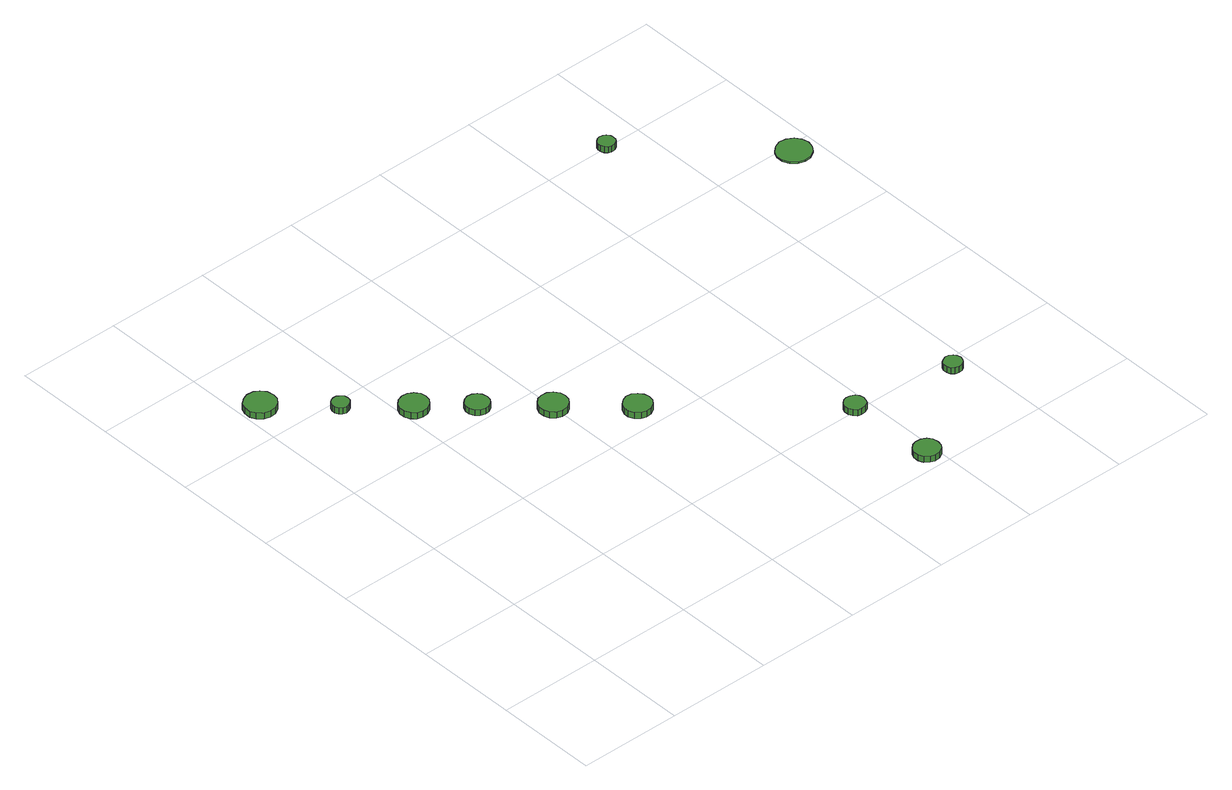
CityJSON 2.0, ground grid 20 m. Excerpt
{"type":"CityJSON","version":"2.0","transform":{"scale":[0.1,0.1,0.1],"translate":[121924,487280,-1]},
"CityObjects":{
"tree1":{"type":"SolitaryVegetationObject","attributes":{"function":"something"},"geometry":[{"type":"MultiSurface","lod":"1","boundaries":[[[0,1,2,3,4,5,6,7,8,9,10,11,12,13,14]],[[15,16,17,18,19,20,21,22,23,24,25,26,27,28,29]],[[0,29,28,1]],[[1,28,27,2]],[[2,27,26,3]],[[3,26,25,4]],[[4,25,24,5]],[[5,24,23,6]],[[6,23,22,7]],[[7,22,21,8]],[[8,21,20,9]],[[9,20,19,10]],[[10,19,18,11]],[[11,18,17,12]],[[12,17,16,13]],[[13,16,15,14]],[[14,15,29,0]]]}]},
"tree2":{"type":"SolitaryVegetationObject","attributes":{"function":"something"},"geometry":[{"type":"MultiSurface","lod":"1","boundaries":[[[30,31,32,33,34,35,36,37,38,39,40,41,42,43,44]],[[45,46,47,48,49,50,51,52,53,54,55,56,57,58,59]],[[30,59,58,31]],[[31,58,57,32]],[[32,57,56,33]],[[33,56,55,34]],[[34,55,54,35]],[[35,54,53,36]],[[36,53,52,37]],[[37,52,51,38]],[[38,51,50,39]],[[39,50,49,40]],[[40,49,48,41]],[[41,48,47,42]],[[42,47,46,43]],[[43,46,45,44]],[[44,45,59,30]]]}]},
"tree3":{"type":"SolitaryVegetationObject","attributes":{"function":"something"},"geometry":[{"type":"MultiSurface","lod":"1","boundaries":[[[60,61,62,63,64,65,66,67,68,69,70,71,72,73,74]],[[75,76,77,78,79,80,81,82,83,84,85,86,87,88,89]],[[60,89,88,61]],[[61,88,87,62]],[[62,87,86,63]],[[63,86,85,64]],[[64,85,84,65]],[[65,84,83,66]],[[66,83,82,67]],[[67,82,81,68]],[[68,81,80,69]],[[69,80,79,70]],[[70,79,78,71]],[[71,78,77,72]],[[72,77,76,73]],[[73,76,75,74]],[[74,75,89,60]]]}]},
"tree4":{"type":"SolitaryVegetationObject","attributes":{"function":"something"},"geometry":[{"type":"MultiSurface","lod":"1","boundaries":[[[90,91,92,93,94,95,96,97,98,99,100,101,102,103,104]],[[105,106,107,108,109,110,111,112,113,114,115,116,117,118,119]],[[90,119,118,91]],[[91,118,117,92]],[[92,117,116,93]],[[93,116,115,94]],[[94,115,114,95]],[[95,114,113,96]],[[96,113,112,97]],[[97,112,111,98]],[[98,111,110,99]],[[99,110,109,100]],[[100,109,108,101]],[[101,108,107,102]],[[102,107,106,103]],[[103,106,105,104]],[[104,105,119,90]]]}]},
"tree5":{"type":"SolitaryVegetationObject","attributes":{"function":"something"},"geometry":[{"type":"MultiSurface","lod":"1","boundaries":[[[120,121,122,123,124,125,126,127,128,129,130,131,132,133,134]],[[135,136,137,138,139,140,141,142,143,144,145,146,147,148,149]],[[120,149,148,121]],[[121,148,147,122]],[[122,147,146,123]],[[123,146,145,124]],[[124,145,144,125]],[[125,144,143,126]],[[126,143,142,127]],[[127,142,141,128]],[[128,141,140,129]],[[129,140,139,130]],[[130,139,138,131]],[[131,138,137,132]],[[132,137,136,133]],[[133,136,135,134]],[[134,135,149,120]]]}]},
"tree6":{"type":"SolitaryVegetationObject","attributes":{"function":"something"},"geometry":[{"type":"MultiSurface","lod":"1","boundaries":[[[150,151,152,153,154,155,156,157,158,159,160,161,162,163,164]],[[165,166,167,168,169,170,171,172,173,174,175,176,177,178,179]],[[150,179,178,151]],[[151,178,177,152]],[[152,177,176,153]],[[153,176,175,154]],[[154,175,174,155]],[[155,174,173,156]],[[156,173,172,157]],[[157,172,171,158]],[[158,171,170,159]],[[159,170,169,160]],[[160,169,168,161]],[[161,168,167,162]],[[162,167,166,163]],[[163,166,165,164]],[[164,165,179,150]]]}]},
"tree7":{"type":"SolitaryVegetationObject","attributes":{"function":"something"},"geometry":[{"type":"MultiSurface","lod":"1","boundaries":[[[180,181,182,183,184,185,186,187,188,189,190,191,192,193,194]],[[195,196,197,198,199,200,201,202,203,204,205,206,207,208,209]],[[180,209,208,181]],[[181,208,207,182]],[[182,207,206,183]],[[183,206,205,184]],[[184,205,204,185]],[[185,204,203,186]],[[186,203,202,187]],[[187,202,201,188]],[[188,201,200,189]],[[189,200,199,190]],[[190,199,198,191]],[[191,198,197,192]],[[192,197,196,193]],[[193,196,195,194]],[[194,195,209,180]]]}]},
"tree8":{"type":"SolitaryVegetationObject","attributes":{"function":"something"},"geometry":[{"type":"MultiSurface","lod":"1","boundaries":[[[210,211,212,213,214,215,216,217,218,219,220,221,222,223,224]],[[225,226,227,228,229,230,231,232,233,234,235,236,237,238,239]],[[210,239,238,211]],[[211,238,237,212]],[[212,237,236,213]],[[213,236,235,214]],[[214,235,234,215]],[[215,234,233,216]],[[216,233,232,217]],[[217,232,231,218]],[[218,231,230,219]],[[219,230,229,220]],[[220,229,228,221]],[[221,228,227,222]],[[222,227,226,223]],[[223,226,225,224]],[[224,225,239,210]]]}]},
"tree9":{"type":"SolitaryVegetationObject","attributes":{"function":"something"},"geometry":[{"type":"MultiSurface","lod":"1","boundaries":[[[240,241,242,243,244,245,246,247,248,249,250,251,252,253,254]],[[255,256,257,258,259,260,261,262,263,264,265,266,267,268,269]],[[240,269,268,241]],[[241,268,267,242]],[[242,267,266,243]],[[243,266,265,244]],[[244,265,264,245]],[[245,264,263,246]],[[246,263,262,247]],[[247,262,261,248]],[[248,261,260,249]],[[249,260,259,250]],[[250,259,258,251]],[[251,258,257,252]],[[252,257,256,253]],[[253,256,255,254]],[[254,255,269,240]]]}]},
"tree10":{"type":"SolitaryVegetationObject","attributes":{"function":"something"},"geometry":[{"type":"MultiSurface","lod":"1","boundaries":[[[270,271,272,273,274,275,276,277,278,279,280,281,282,283,284]],[[285,286,287,288,289,290,291,292,293,294,295,296,297,298,299]],[[270,299,298,271]],[[271,298,297,272]],[[272,297,296,273]],[[273,296,295,274]],[[274,295,294,275]],[[275,294,293,276]],[[276,293,292,277]],[[277,292,291,278]],[[278,291,290,279]],[[279,290,289,280]],[[280,289,288,281]],[[281,288,287,282]],[[282,287,286,283]],[[283,286,285,284]],[[284,285,299,270]]]}]},
"tree11":{"type":"SolitaryVegetationObject","attributes":{"function":"something"},"geometry":[{"type":"MultiSurface","lod":"1","boundaries":[[[300,301,302,303,304,305,306,307,308,309,310,311,312,313,314]],[[315,316,317,318,319,320,321,322,323,324,325,326,327,328,329]],[[300,329,328,301]],[[301,328,327,302]],[[302,327,326,303]],[[303,326,325,304]],[[304,325,324,305]],[[305,324,323,306]],[[306,323,322,307]],[[307,322,321,308]],[[308,321,320,309]],[[309,320,319,310]],[[310,319,318,311]],[[311,318,317,312]],[[312,317,316,313]],[[313,316,315,314]],[[314,315,329,300]]]}]}
},
"vertices":[
[60,867,28],[58,880,28],[50,890,28],[40,896,28],[27,897,28],[16,893,28],[6,885,28],[1,874,28],[1,861,28],[6,850,28],[16,842,28],[27,838,28],[40,839,28],[50,845,28],[58,855,28],[58,855,15],[50,845,15],[40,839,15],[27,838,15],[16,842,15],[6,850,15],[1,861,15],[1,874,15],[6,885,15],[16,893,15],[27,897,15],[40,896,15],[50,890,15],[58,880,15],[60,867,15],
[148,779,27],[147,786,27],[142,791,27],[136,795,27],[130,795,27],[123,793,27],[118,789,27],[115,782,27],[115,775,27],[118,769,27],[123,764,27],[130,762,27],[136,763,27],[142,767,27],[147,772,27],[147,772,14],[142,767,14],[136,763,14],[130,762,14],[123,764,14],[118,769,14],[115,775,14],[115,782,14],[118,789,14],[123,793,14],[130,795,14],[136,795,14],[142,791,14],[147,786,14],[148,779,14],
[247,694,28],[245,705,28],[238,714,28],[228,720,28],[217,721,28],[206,717,28],[198,710,28],[193,699,28],[193,688,28],[198,678,28],[206,670,28],[217,667,28],[228,668,28],[238,674,28],[245,683,28],[245,683,15],[238,674,15],[228,668,15],[217,667,15],[206,670,15],[198,678,15],[193,688,15],[193,699,15],[198,710,15],[206,717,15],[217,721,15],[228,720,15],[238,714,15],[245,705,15],[247,694,15],
[324,626,26],[322,636,26],[317,643,26],[309,648,26],[300,649,26],[291,646,26],[284,640,26],[280,631,26],[280,622,26],[284,613,26],[291,607,26],[300,604,26],[309,605,26],[317,610,26],[322,617,26],[322,617,14],[317,610,14],[309,605,14],[300,604,14],[291,607,14],[284,613,14],[280,622,14],[280,631,14],[284,640,14],[291,646,14],[300,649,14],[309,648,14],[317,643,14],[322,636,14],[324,626,14],
[422,540,27],[420,551,27],[413,560,27],[404,566,27],[392,567,27],[382,564,27],[373,556,27],[369,546,27],[369,535,27],[373,524,27],[382,517,27],[392,513,27],[404,514,27],[413,520,27],[420,529,27],[420,529,14],[413,520,14],[404,514,14],[392,513,14],[382,517,14],[373,524,14],[369,535,14],[369,546,14],[373,556,14],[382,564,14],[392,567,14],[404,566,14],[413,560,14],[420,551,14],[422,540,14],
[525,445,26],[523,455,26],[516,464,26],[507,470,26],[496,471,26],[486,467,26],[478,460,26],[473,450,26],[473,439,26],[478,430,26],[486,422,26],[496,419,26],[507,420,26],[516,425,26],[523,434,26],[523,434,13],[516,425,13],[507,420,13],[496,419,13],[486,422,13],[478,430,13],[473,439,13],[473,450,13],[478,460,13],[486,467,13],[496,471,13],[507,470,13],[516,464,13],[523,455,13],[525,445,13],
[803,32,26],[801,43,26],[795,51,26],[786,56,26],[775,57,26],[766,54,26],[758,47,26],[754,38,26],[754,27,26],[758,18,26],[766,11,26],[775,8,26],[786,9,26],[795,14,26],[801,22,26],[801,22,14],[795,14,14],[786,9,14],[775,8,14],[766,11,14],[758,18,14],[754,27,14],[754,38,14],[758,47,14],[766,54,14],[775,57,14],[786,56,14],[795,51,14],[801,43,14],[803,32,14],
[788,201,28],[786,209,28],[782,215,28],[774,219,28],[766,220,28],[758,218,28],[752,212,28],[749,205,28],[749,196,28],[752,189,28],[758,183,28],[766,181,28],[774,182,28],[782,186,28],[786,192,28],[786,192,15],[782,186,15],[774,182,15],[766,181,15],[758,183,15],[752,189,15],[749,196,15],[749,205,15],[752,212,15],[758,218,15],[766,220,15],[774,219,15],[782,215,15],[786,209,15],[788,201,15],
[979,170,30],[977,177,30],[973,183,30],[967,187,30],[960,188,30],[953,185,30],[947,181,30],[944,174,30],[944,167,30],[947,160,30],[953,155,30],[960,153,30],[967,154,30],[973,157,30],[977,163,30],[977,163,17],[973,157,17],[967,154,17],[960,153,17],[953,155,17],[947,160,17],[944,167,17],[944,174,17],[947,181,17],[953,185,17],[960,188,17],[967,187,17],[973,183,17],[977,177,17],[979,170,17],
[940,994,31],[939,1000,31],[935,1006,31],[929,1009,31],[922,1010,31],[916,1008,31],[911,1003,31],[909,997,31],[909,991,31],[911,985,31],[916,980,31],[922,978,31],[929,979,31],[935,982,31],[939,987,31],[939,987,18],[935,982,18],[929,979,18],[922,978,18],[916,980,18],[911,985,18],[909,991,18],[909,997,18],[911,1003,18],[916,1008,18],[922,1010,18],[929,1009,18],[935,1006,18],[939,1000,18],[940,994,18],
[1189,783,12],[1186,796,12],[1178,807,12],[1166,814,12],[1153,816,12],[1140,811,12],[1130,802,12],[1124,790,12],[1124,776,12],[1130,764,12],[1140,755,12],[1153,751,12],[1166,752,12],[1178,759,12],[1186,770,12],[1186,770,9],[1178,759,9],[1166,752,9],[1153,751,9],[1140,755,9],[1130,764,9],[1124,776,9],[1124,790,9],[1130,802,9],[1140,811,9],[1153,816,9],[1166,814,9],[1178,807,9],[1186,796,9],[1189,783,9]
]}
